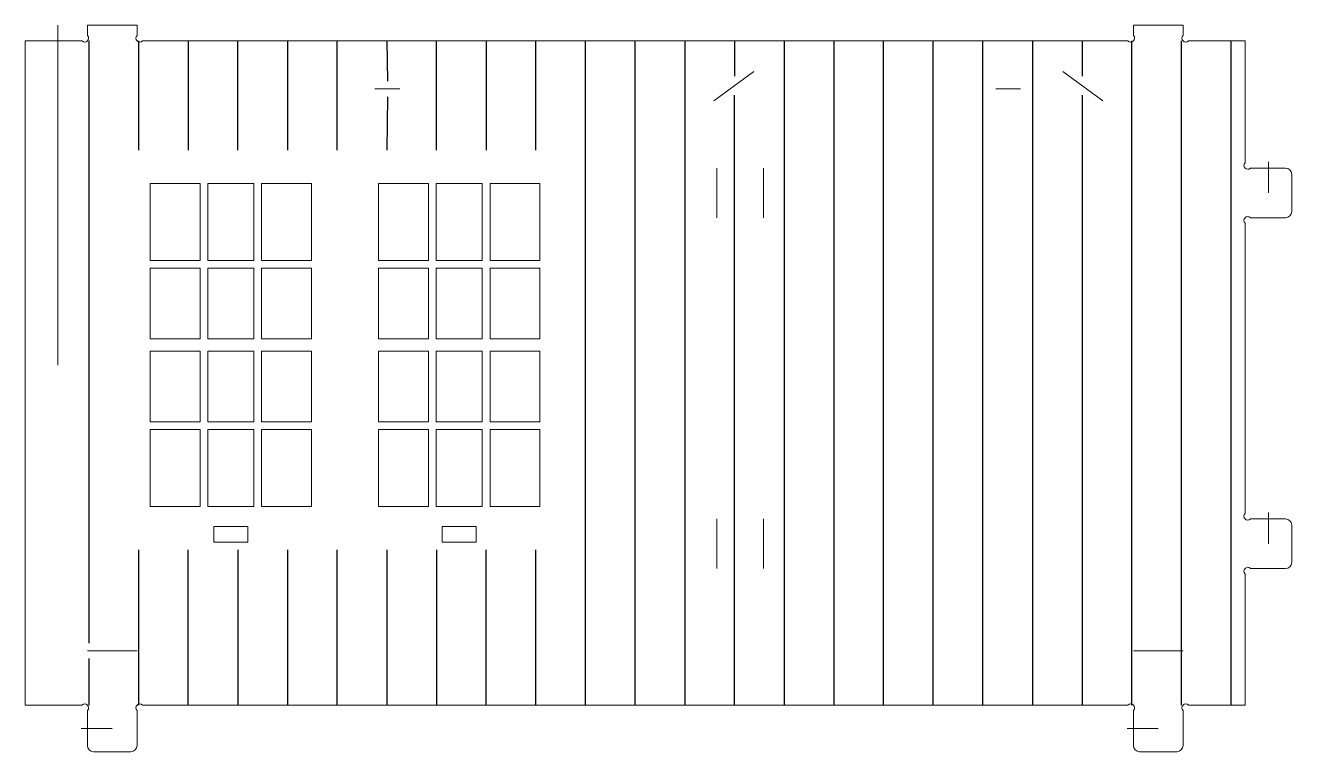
# Model space of a CAD drawing. Header units: millimetres. Extents: x -200 to 189, y -105 to 105.
# Drawn here: x -193.1 to -9.5, y -105.3 to 0 of the extents above; entities that cross this region are included whole.
import ezdxf

# ---------------------------------------------------------------- set-up
doc = ezdxf.new("R2010")
doc.units = ezdxf.units.MM
doc.header["$MEASUREMENT"] = 0
doc.layers.add('Capa 1', color=7, linetype='Continuous')

msp = doc.modelspace()

# ---------------------------------------------------------------- linework, layer by layer
at = {"layer": 'Capa 1', "color": 93, "lineweight": 18}
msp.add_open_spline([(-9.5086, -72.4347), (-9.5086, -72.4347), (-9.5086, -77.8349), (-9.5086, -77.8349), (-9.5086, -77.8349), (-9.5086, -78.3318), (-9.9114, -78.7347), (-10.4088, -78.7347), (-10.4088, -78.7347), (-10.4088, -78.7347), (-15.4612, -78.7347), (-15.4612, -78.7347), (-15.4612, -78.7347), (-15.993, -78.2033), (-16.7903, -79.0004), (-16.2586, -79.5321), (-16.2586, -79.5321), (-16.2586, -79.5321), (-16.2586, -98.5348), (-16.2586, -98.5348), (-16.2586, -98.5348), (-16.2586, -98.5348), (-24.4615, -98.5348), (-24.4615, -98.5348), (-24.4615, -98.5348), (-24.993, -98.0034), (-25.7901, -98.8005), (-25.2589, -99.332), (-25.2589, -99.332), (-25.2589, -99.332), (-25.2589, -104.3847), (-25.2589, -104.3847), (-25.2589, -104.3847), (-25.2589, -104.8818), (-25.6617, -105.2848), (-26.1589, -105.2848), (-26.1589, -105.2848), (-26.1589, -105.2848), (-31.5587, -105.2848), (-31.5587, -105.2848), (-31.5587, -105.2848), (-32.0558, -105.2848), (-32.4587, -104.8819), (-32.4587, -104.3847), (-32.4587, -104.3847), (-32.4587, -102.7005), (-32.4587, -101.0163), (-32.4587, -99.332), (-32.4587, -99.332), (-31.9275, -98.8005), (-32.7246, -98.0034), (-33.2558, -98.5348), (-33.2558, -98.5348), (-33.2558, -98.5348), (-176.1116, -98.5348), (-176.1116, -98.5348), (-176.1116, -98.5348), (-176.6428, -98.0034), (-177.4402, -98.8005), (-176.9087, -99.332), (-176.9087, -99.332), (-176.9087, -99.332), (-176.9087, -104.3847), (-176.9087, -104.3847), (-176.9087, -104.3847), (-176.9087, -104.8818), (-177.3115, -105.2848), (-177.8087, -105.2848), (-177.8087, -105.2848), (-177.8087, -105.2848), (-183.2086, -105.2848), (-183.2086, -105.2848), (-183.2086, -105.2848), (-183.7057, -105.2848), (-184.1086, -104.8819), (-184.1086, -104.3847), (-184.1086, -104.3847), (-184.1086, -102.7005), (-184.1086, -101.0163), (-184.1086, -99.332), (-184.1086, -99.332), (-183.5774, -98.8005), (-184.3745, -98.0034), (-184.906, -98.5348), (-184.906, -98.5348), (-184.906, -98.5348), (-193.1088, -98.5348), (-193.1088, -98.5348), (-193.1088, -98.5348), (-193.1088, -98.5348), (-193.1088, -2.2347), (-193.1088, -2.2347), (-193.1088, -2.2347), (-190.3745, -2.2347), (-187.6402, -2.2347), (-184.9059, -2.2347), (-184.9059, -2.2347), (-184.3744, -2.7663), (-183.5773, -1.969), (-184.1085, -1.4375), (-184.1085, -1.4375), (-184.1085, -1.4375), (-184.1085, 0.0151), (-184.1085, 0.0151), (-184.1085, 0.0151), (-184.1085, 0.0151), (-176.9088, 0.0151), (-176.9088, 0.0151), (-176.9088, 0.0151), (-176.9088, 0.0151), (-176.9088, -1.4375), (-176.9088, -1.4375), (-176.9088, -1.4375), (-177.4403, -1.969), (-176.6429, -2.7664), (-176.1117, -2.2347), (-176.1117, -2.2347), (-176.1117, -2.2347), (-33.2558, -2.2347), (-33.2558, -2.2347), (-33.2558, -2.2347), (-32.7246, -2.7663), (-31.9275, -1.969), (-32.4587, -1.4375), (-32.4587, -1.4375), (-32.4587, -1.4375), (-32.4587, 0.0151), (-32.4587, 0.0151), (-32.4587, 0.0151), (-32.4587, 0.0151), (-25.2589, 0.0151), (-25.2589, 0.0151), (-25.2589, 0.0151), (-25.2589, 0.0151), (-25.2589, -1.4375), (-25.2589, -1.4375), (-25.2589, -1.4375), (-25.7901, -1.969), (-24.993, -2.7664), (-24.4615, -2.2347), (-24.4615, -2.2347), (-24.4615, -2.2347), (-16.2586, -2.2347), (-16.2586, -2.2347), (-16.2586, -2.2347), (-16.2586, -2.2347), (-16.2586, -19.8875), (-16.2586, -19.8875), (-16.2586, -19.8875), (-16.7904, -20.419), (-15.993, -21.2162), (-15.4612, -20.6847), (-15.4612, -20.6847), (-13.7771, -20.6847), (-12.0929, -20.6847), (-10.4088, -20.6847), (-10.4088, -20.6847), (-9.9114, -20.6847), (-9.5086, -21.0876), (-9.5086, -21.5847), (-9.5086, -21.5847), (-9.5086, -21.5847), (-9.5086, -26.9848), (-9.5086, -26.9848), (-9.5086, -26.9848), (-9.5086, -27.4818), (-9.9114, -27.8848), (-10.4088, -27.8848), (-10.4088, -27.8848), (-10.4088, -27.8848), (-15.4613, -27.8847), (-15.4613, -27.8847), (-15.4613, -27.8847), (-15.9931, -27.3533), (-16.7904, -28.1506), (-16.2587, -28.6821), (-16.2587, -28.6821), (-16.2587, -28.6821), (-16.2587, -70.7377), (-16.2587, -70.7377), (-16.2587, -70.7377), (-16.7905, -71.2691), (-15.9931, -72.0663), (-15.4613, -71.5348), (-15.4613, -71.5348), (-13.7772, -71.5348), (-12.093, -71.5348), (-10.4089, -71.5348), (-10.4089, -71.5348), (-9.9115, -71.5348), (-9.5086, -71.9377), (-9.5086, -72.4347)], degree=3, knots=[0, 0, 0, 0, 0.02040816, 0.02040816, 0.02040816, 0.02040817, 0.04081633, 0.04081633, 0.04081633, 0.04081634, 0.06122449, 0.06122449, 0.06122449, 0.0612245, 0.08163265, 0.08163265, 0.08163265, 0.08163266, 0.10204082, 0.10204082, 0.10204082, 0.10204083, 0.12244898, 0.12244898, 0.12244898, 0.12244899, 0.14285714, 0.14285714, 0.14285714, 0.14285715, 0.16326531, 0.16326531, 0.16326531, 0.16326532, 0.18367347, 0.18367347, 0.18367347, 0.18367348, 0.20408163, 0.20408163, 0.20408163, 0.20408164, 0.2244898, 0.2244898, 0.2244898, 0.22448981, 0.24489796, 0.24489796, 0.24489796, 0.24489797, 0.26530612, 0.26530612, 0.26530612, 0.26530613, 0.28571429, 0.28571429, 0.28571429, 0.2857143, 0.30612245, 0.30612245, 0.30612245, 0.30612246, 0.32653061, 0.32653061, 0.32653061, 0.32653062, 0.34693878, 0.34693878, 0.34693878, 0.34693879, 0.36734694, 0.36734694, 0.36734694, 0.36734695, 0.3877551, 0.3877551, 0.3877551, 0.38775511, 0.40816327, 0.40816327, 0.40816327, 0.40816328, 0.42857143, 0.42857143, 0.42857143, 0.42857144, 0.44897959, 0.44897959, 0.44897959, 0.4489796, 0.46938776, 0.46938776, 0.46938776, 0.46938777, 0.48979592, 0.48979592, 0.48979592, 0.48979593, 0.51020408, 0.51020408, 0.51020408, 0.51020409, 0.53061224, 0.53061224, 0.53061224, 0.53061225, 0.55102041, 0.55102041, 0.55102041, 0.55102042, 0.57142857, 0.57142857, 0.57142857, 0.57142858, 0.59183673, 0.59183673, 0.59183673, 0.59183674, 0.6122449, 0.6122449, 0.6122449, 0.61224491, 0.63265306, 0.63265306, 0.63265306, 0.63265307, 0.65306122, 0.65306122, 0.65306122, 0.65306123, 0.67346939, 0.67346939, 0.67346939, 0.6734694, 0.69387755, 0.69387755, 0.69387755, 0.69387756, 0.71428571, 0.71428571, 0.71428571, 0.71428572, 0.73469388, 0.73469388, 0.73469388, 0.73469389, 0.75510204, 0.75510204, 0.75510204, 0.75510205, 0.7755102, 0.7755102, 0.7755102, 0.77551021, 0.79591837, 0.79591837, 0.79591837, 0.79591838, 0.81632653, 0.81632653, 0.81632653, 0.81632654, 0.83673469, 0.83673469, 0.83673469, 0.8367347, 0.85714286, 0.85714286, 0.85714286, 0.85714287, 0.87755102, 0.87755102, 0.87755102, 0.87755103, 0.89795918, 0.89795918, 0.89795918, 0.89795919, 0.91836735, 0.91836735, 0.91836735, 0.91836736, 0.93877551, 0.93877551, 0.93877551, 0.93877552, 0.95918367, 0.95918367, 0.95918367, 0.95918368, 1, 1, 1, 1], dxfattribs=at)
at = {"layer": 'Capa 1', "color": 133, "lineweight": 18}
for points in [[(-188.3838, -49.2599), (-188.3838, -49.2599), (-188.3839, 0.0154), (-188.3839, 0.0154)], [(-93.2941, -10.9125), (-93.2941, -10.9125), (-87.4655, -6.685), (-87.4655, -6.685)], [(-36.8734, -10.9125), (-36.8734, -10.9125), (-42.7019, -6.685), (-42.7019, -6.685)], [(-142.4119, -9.2098), (-142.4119, -9.2098), (-138.8121, -9.2098), (-138.8121, -9.2098)], [(-52.412, -9.2098), (-52.412, -9.2098), (-48.8122, -9.2098), (-48.8122, -9.2098)], [(-12.8838, -19.7848), (-12.8838, -19.7848), (-12.8838, -24.2848), (-12.8838, -24.2848)], [(-92.8405, -27.8847), (-92.8405, -27.8847), (-92.8405, -20.6848), (-92.8405, -20.6848)], [(-86.0903, -27.8847), (-86.0903, -27.8847), (-86.0903, -20.6848), (-86.0903, -20.6848)], [(-92.8405, -78.7347), (-92.8405, -78.7347), (-92.8405, -71.5348), (-92.8405, -71.5348)], [(-86.0903, -78.7347), (-86.0903, -78.7347), (-86.0903, -71.5348), (-86.0903, -71.5348)], [(-12.8838, -70.6348), (-12.8838, -70.6348), (-12.8838, -75.1348), (-12.8838, -75.1348)], [(-176.9088, -90.6598), (-176.9088, -90.6598), (-184.1086, -90.6598), (-184.1086, -90.6598)], [(-25.2588, -90.6598), (-25.2588, -90.6598), (-32.4587, -90.6598), (-32.4587, -90.6598)], [(-185.0088, -101.9098), (-185.0088, -101.9098), (-180.5088, -101.9098), (-180.5088, -101.9098)], [(-33.3584, -101.9098), (-33.3584, -101.9098), (-28.8584, -101.9098), (-28.8584, -101.9098)]]:
    msp.add_open_spline(points, degree=3, dxfattribs=at)
at = {"layer": 'Capa 1', "lineweight": 25}
for points in [[(-183.8838, -2.2347), (-183.8838, -2.2347), (-183.8838, -89.5347), (-183.8838, -89.5347)], [(-176.6837, -2.2347), (-176.6837, -2.2347), (-176.6837, -18.0747), (-176.6837, -18.0747)], [(-169.4839, -2.2347), (-169.4839, -2.2347), (-169.4839, -18.0747), (-169.4839, -18.0747)], [(-162.2838, -18.0747), (-162.2838, -18.0747), (-162.2838, -2.2347), (-162.2838, -2.2347)], [(-155.0837, -2.2347), (-155.0837, -2.2347), (-155.0837, -18.0747), (-155.0837, -18.0747)], [(-147.8839, -18.0747), (-147.8839, -18.0747), (-147.8839, -2.2347), (-147.8839, -2.2347)], [(-140.6838, -2.2347), (-140.6838, -2.2347), (-140.612, -8.0847), (-140.612, -8.0847)], [(-133.4837, -18.0747), (-133.4837, -18.0747), (-133.4837, -2.2347), (-133.4837, -2.2347)], [(-126.2839, -2.2347), (-126.2839, -2.2347), (-126.2839, -18.0747), (-126.2839, -18.0747)], [(-119.0836, -18.0747), (-119.0836, -18.0747), (-119.0836, -2.2347), (-119.0836, -2.2347)], [(-111.8838, -98.5348), (-111.8838, -98.5348), (-111.8838, -2.2347), (-111.8838, -2.2347)], [(-104.6837, -98.5348), (-104.6837, -98.5348), (-104.6837, -2.2347), (-104.6837, -2.2347)], [(-97.4836, -2.2347), (-97.4836, -2.2347), (-97.4836, -98.5348), (-97.4836, -98.5348)], [(-90.2838, -2.2347), (-90.2838, -2.2347), (-90.2838, -7.3394), (-90.2838, -7.3394)], [(-83.0835, -2.2347), (-83.0835, -2.2347), (-83.0835, -98.5348), (-83.0835, -98.5348)], [(-75.8837, -2.2347), (-75.8837, -2.2347), (-75.8837, -98.5348), (-75.8837, -98.5348)], [(-68.6838, -98.5348), (-68.6838, -98.5348), (-68.6838, -2.2347), (-68.6838, -2.2347)], [(-61.4835, -98.5348), (-61.4835, -98.5348), (-61.4835, -2.2347), (-61.4835, -2.2347)], [(-54.2837, -98.5348), (-54.2837, -98.5348), (-54.2837, -2.2347), (-54.2837, -2.2347)], [(-47.0836, -2.2347), (-47.0836, -2.2347), (-47.0836, -98.5348), (-47.0836, -98.5348)], [(-39.8838, -2.2347), (-39.8838, -2.2347), (-39.8838, -7.3394), (-39.8838, -7.3394)], [(-32.684, -98.5348), (-32.684, -98.5348), (-32.684, -2.2347), (-32.684, -2.2347)], [(-25.4836, -98.5348), (-25.4836, -98.5348), (-25.4836, -2.2347), (-25.4836, -2.2347)], [(-18.2838, -98.5348), (-18.2838, -98.5348), (-18.2838, -2.2347), (-18.2838, -2.2347)], [(-140.612, -10.3349), (-140.612, -10.3349), (-140.6838, -18.0747), (-140.6838, -18.0747)], [(-90.2838, -98.5348), (-90.2838, -98.5348), (-90.2838, -10.1188), (-90.2838, -10.1188)], [(-39.8838, -10.1188), (-39.8838, -10.1188), (-39.8838, -98.5349), (-39.8838, -98.5349)], [(-176.6837, -76.0348), (-176.6837, -76.0348), (-176.6837, -98.5349), (-176.6837, -98.5349)], [(-169.4839, -98.5348), (-169.4839, -98.5348), (-169.4839, -76.0347), (-169.4839, -76.0347)], [(-162.2838, -76.0348), (-162.2838, -76.0348), (-162.2838, -98.5349), (-162.2838, -98.5349)], [(-155.0837, -76.0348), (-155.0837, -76.0348), (-155.0837, -98.5349), (-155.0837, -98.5349)], [(-147.8839, -98.5348), (-147.8839, -98.5348), (-147.8839, -76.0347), (-147.8839, -76.0347)], [(-140.6838, -76.0348), (-140.6838, -76.0348), (-140.6838, -98.5349), (-140.6838, -98.5349)], [(-133.4837, -76.0348), (-133.4837, -76.0348), (-133.4837, -98.5349), (-133.4837, -98.5349)], [(-126.2839, -98.5348), (-126.2839, -98.5348), (-126.2839, -76.0347), (-126.2839, -76.0347)], [(-119.0836, -98.5348), (-119.0836, -98.5348), (-119.0836, -76.0347), (-119.0836, -76.0347)], [(-183.8838, -91.7848), (-183.8838, -91.7848), (-183.8838, -98.5348), (-183.8838, -98.5348)]]:
    msp.add_open_spline(points, degree=3, dxfattribs=at)
at = {"layer": 'Capa 1', "color": 240, "lineweight": 18}
for points in [[(-175.0187, -34.065), (-175.0187, -34.0691), (-175.0153, -34.0725), (-175.0112, -34.0725), (-175.0112, -34.0725), (-175.0112, -34.0725), (-167.7886, -34.0725), (-167.7886, -34.0725), (-167.7886, -34.0725), (-167.7845, -34.0725), (-167.7811, -34.0691), (-167.7811, -34.065), (-167.7811, -34.065), (-167.7811, -34.065), (-167.7811, -22.9424), (-167.7811, -22.9424), (-167.7811, -22.9424), (-167.7811, -22.9383), (-167.7845, -22.9349), (-167.7886, -22.9349), (-167.7886, -22.9349), (-167.7886, -22.9349), (-175.0112, -22.9349), (-175.0112, -22.9349), (-175.0112, -22.9349), (-175.0153, -22.9349), (-175.0187, -22.9383), (-175.0187, -22.9424), (-175.0187, -22.9424), (-175.0187, -22.9424), (-175.0187, -34.065), (-175.0187, -34.065)], [(-159.9811, -22.9424), (-159.9811, -22.9383), (-159.9845, -22.9349), (-159.9886, -22.9349), (-159.9886, -22.9349), (-159.9886, -22.9349), (-166.6489, -22.9349), (-166.6489, -22.9349), (-166.6489, -22.9349), (-166.653, -22.9349), (-166.6564, -22.9383), (-166.6564, -22.9424), (-166.6564, -22.9424), (-166.6564, -22.9424), (-166.6564, -34.065), (-166.6564, -34.065), (-166.6564, -34.065), (-166.6564, -34.0691), (-166.653, -34.0725), (-166.6489, -34.0725), (-166.6489, -34.0725), (-166.6489, -34.0725), (-159.9886, -34.0725), (-159.9886, -34.0725), (-159.9886, -34.0725), (-159.9845, -34.0725), (-159.9811, -34.0691), (-159.9811, -34.065), (-159.9811, -34.065), (-159.9811, -34.065), (-159.9811, -22.9424), (-159.9811, -22.9424)], [(-151.6263, -34.0725), (-151.6222, -34.0725), (-151.6188, -34.0691), (-151.6188, -34.065), (-151.6188, -34.065), (-151.6188, -34.065), (-151.6188, -22.9424), (-151.6188, -22.9424), (-151.6188, -22.9424), (-151.6188, -22.9383), (-151.6222, -22.9349), (-151.6263, -22.9349), (-151.6263, -22.9349), (-151.6263, -22.9349), (-158.8486, -22.9349), (-158.8486, -22.9349), (-158.8486, -22.9349), (-158.8527, -22.9349), (-158.8561, -22.9383), (-158.8561, -22.9424), (-158.8561, -22.9424), (-158.8561, -22.9424), (-158.8561, -34.065), (-158.8561, -34.065), (-158.8561, -34.065), (-158.8561, -34.0691), (-158.8527, -34.0725), (-158.8486, -34.0725), (-158.8486, -34.0725), (-158.8486, -34.0725), (-151.6263, -34.0725), (-151.6263, -34.0725)], [(-134.6689, -34.0725), (-134.6648, -34.0725), (-134.6614, -34.0691), (-134.6614, -34.065), (-134.6614, -34.065), (-134.6614, -34.065), (-134.6614, -22.9424), (-134.6614, -22.9424), (-134.6614, -22.9424), (-134.6614, -22.9383), (-134.6648, -22.9349), (-134.6689, -22.9349), (-134.6689, -22.9349), (-134.6689, -22.9349), (-141.8912, -22.9349), (-141.8912, -22.9349), (-141.8912, -22.9349), (-141.8953, -22.9349), (-141.8987, -22.9383), (-141.8987, -22.9424), (-141.8987, -22.9424), (-141.8987, -22.9424), (-141.8987, -34.065), (-141.8987, -34.065), (-141.8987, -34.065), (-141.8987, -34.0691), (-141.8953, -34.0725), (-141.8912, -34.0725), (-141.8912, -34.0725), (-141.8912, -34.0725), (-134.6689, -34.0725), (-134.6689, -34.0725)], [(-133.5362, -34.065), (-133.5362, -34.0691), (-133.5328, -34.0725), (-133.5287, -34.0725), (-133.5287, -34.0725), (-133.5287, -34.0725), (-126.8689, -34.0725), (-126.8689, -34.0725), (-126.8689, -34.0725), (-126.8648, -34.0725), (-126.8614, -34.0691), (-126.8614, -34.065), (-126.8614, -34.065), (-126.8614, -34.065), (-126.8614, -22.9424), (-126.8614, -22.9424), (-126.8614, -22.9424), (-126.8614, -22.9383), (-126.8648, -22.9349), (-126.8689, -22.9349), (-126.8689, -22.9349), (-126.8689, -22.9349), (-133.5287, -22.9349), (-133.5287, -22.9349), (-133.5287, -22.9349), (-133.5328, -22.9349), (-133.5362, -22.9383), (-133.5362, -22.9424), (-133.5362, -22.9424), (-133.5362, -22.9424), (-133.5362, -34.065), (-133.5362, -34.065)], [(-118.4986, -22.9424), (-118.4986, -22.9383), (-118.502, -22.9349), (-118.5061, -22.9349), (-118.5061, -22.9349), (-118.5061, -22.9349), (-125.7287, -22.9349), (-125.7287, -22.9349), (-125.7287, -22.9349), (-125.7328, -22.9349), (-125.7362, -22.9383), (-125.7362, -22.9424), (-125.7362, -22.9424), (-125.7362, -22.9424), (-125.7362, -34.065), (-125.7362, -34.065), (-125.7362, -34.065), (-125.7362, -34.0691), (-125.7328, -34.0725), (-125.7287, -34.0725), (-125.7287, -34.0725), (-125.7287, -34.0725), (-118.5061, -34.0725), (-118.5061, -34.0725), (-118.5061, -34.0725), (-118.502, -34.0725), (-118.4986, -34.0691), (-118.4986, -34.065), (-118.4986, -34.065), (-118.4986, -34.065), (-118.4986, -22.9424), (-118.4986, -22.9424)], [(-167.7886, -45.4348), (-167.7845, -45.4348), (-167.7811, -45.4314), (-167.7811, -45.4273), (-167.7811, -45.4273), (-167.7811, -45.4273), (-167.7811, -35.2048), (-167.7811, -35.2048), (-167.7811, -35.2048), (-167.7811, -35.2007), (-167.7845, -35.1973), (-167.7886, -35.1973), (-167.7886, -35.1973), (-167.7886, -35.1973), (-175.0112, -35.1973), (-175.0112, -35.1973), (-175.0112, -35.1973), (-175.0153, -35.1973), (-175.0187, -35.2007), (-175.0187, -35.2048), (-175.0187, -35.2048), (-175.0187, -35.2048), (-175.0187, -45.4273), (-175.0187, -45.4273), (-175.0187, -45.4273), (-175.0187, -45.4314), (-175.0153, -45.4348), (-175.0112, -45.4348), (-175.0112, -45.4348), (-175.0112, -45.4348), (-167.7886, -45.4348), (-167.7886, -45.4348)], [(-166.6564, -45.4273), (-166.6564, -45.4314), (-166.653, -45.4348), (-166.6489, -45.4348), (-166.6489, -45.4348), (-166.6489, -45.4348), (-159.9886, -45.4348), (-159.9886, -45.4348), (-159.9886, -45.4348), (-159.9845, -45.4348), (-159.9811, -45.4314), (-159.9811, -45.4273), (-159.9811, -45.4273), (-159.9811, -45.4273), (-159.9811, -35.2048), (-159.9811, -35.2048), (-159.9811, -35.2048), (-159.9811, -35.2007), (-159.9845, -35.1973), (-159.9886, -35.1973), (-159.9886, -35.1973), (-159.9886, -35.1973), (-166.6489, -35.1973), (-166.6489, -35.1973), (-166.6489, -35.1973), (-166.653, -35.1973), (-166.6564, -35.2007), (-166.6564, -35.2048), (-166.6564, -35.2048), (-166.6564, -35.2048), (-166.6564, -45.4273), (-166.6564, -45.4273)], [(-158.8561, -45.4273), (-158.8561, -45.4314), (-158.8527, -45.4348), (-158.8486, -45.4348), (-158.8486, -45.4348), (-158.8486, -45.4348), (-151.6263, -45.4348), (-151.6263, -45.4348), (-151.6263, -45.4348), (-151.6222, -45.4348), (-151.6188, -45.4314), (-151.6188, -45.4273), (-151.6188, -45.4273), (-151.6188, -45.4273), (-151.6188, -35.2048), (-151.6188, -35.2048), (-151.6188, -35.2048), (-151.6188, -35.2007), (-151.6222, -35.1973), (-151.6263, -35.1973), (-151.6263, -35.1973), (-151.6263, -35.1973), (-158.8486, -35.1973), (-158.8486, -35.1973), (-158.8486, -35.1973), (-158.8527, -35.1973), (-158.8561, -35.2007), (-158.8561, -35.2048), (-158.8561, -35.2048), (-158.8561, -35.2048), (-158.8561, -45.4273), (-158.8561, -45.4273)], [(-134.6615, -35.2048), (-134.6615, -35.2007), (-134.6649, -35.1973), (-134.669, -35.1973), (-134.669, -35.1973), (-134.669, -35.1973), (-141.8913, -35.1973), (-141.8913, -35.1973), (-141.8913, -35.1973), (-141.8954, -35.1973), (-141.8988, -35.2007), (-141.8988, -35.2048), (-141.8988, -35.2048), (-141.8988, -35.2048), (-141.8988, -45.4273), (-141.8988, -45.4273), (-141.8988, -45.4273), (-141.8988, -45.4314), (-141.8954, -45.4348), (-141.8913, -45.4348), (-141.8913, -45.4348), (-141.8913, -45.4348), (-134.669, -45.4348), (-134.669, -45.4348), (-134.669, -45.4348), (-134.6649, -45.4348), (-134.6615, -45.4314), (-134.6615, -45.4273), (-134.6615, -45.4273), (-134.6615, -45.4273), (-134.6615, -35.2048), (-134.6615, -35.2048)], [(-126.8614, -35.2048), (-126.8614, -35.2007), (-126.8648, -35.1973), (-126.8689, -35.1973), (-126.8689, -35.1973), (-126.8689, -35.1973), (-133.5287, -35.1973), (-133.5287, -35.1973), (-133.5287, -35.1973), (-133.5328, -35.1973), (-133.5362, -35.2007), (-133.5362, -35.2048), (-133.5362, -35.2048), (-133.5362, -35.2048), (-133.5362, -45.4273), (-133.5362, -45.4273), (-133.5362, -45.4273), (-133.5362, -45.4314), (-133.5328, -45.4348), (-133.5287, -45.4348), (-133.5287, -45.4348), (-133.5287, -45.4348), (-126.8689, -45.4348), (-126.8689, -45.4348), (-126.8689, -45.4348), (-126.8648, -45.4348), (-126.8614, -45.4314), (-126.8614, -45.4273), (-126.8614, -45.4273), (-126.8614, -45.4273), (-126.8614, -35.2048), (-126.8614, -35.2048)], [(-118.5061, -45.4348), (-118.502, -45.4348), (-118.4986, -45.4314), (-118.4986, -45.4273), (-118.4986, -45.4273), (-118.4986, -45.4273), (-118.4986, -35.2048), (-118.4986, -35.2048), (-118.4986, -35.2048), (-118.4986, -35.2007), (-118.502, -35.1973), (-118.5061, -35.1973), (-118.5061, -35.1973), (-118.5061, -35.1973), (-125.7287, -35.1973), (-125.7287, -35.1973), (-125.7287, -35.1973), (-125.7328, -35.1973), (-125.7362, -35.2007), (-125.7362, -35.2048), (-125.7362, -35.2048), (-125.7362, -35.2048), (-125.7362, -45.4273), (-125.7362, -45.4273), (-125.7362, -45.4273), (-125.7362, -45.4314), (-125.7328, -45.4348), (-125.7287, -45.4348), (-125.7287, -45.4348), (-125.7287, -45.4348), (-118.5061, -45.4348), (-118.5061, -45.4348)], [(-175.0187, -57.4649), (-175.0187, -57.469), (-175.0153, -57.4724), (-175.0112, -57.4724), (-175.0112, -57.4724), (-175.0112, -57.4724), (-167.7886, -57.4725), (-167.7886, -57.4725), (-167.7886, -57.4725), (-167.7845, -57.4725), (-167.7811, -57.4691), (-167.7811, -57.465), (-167.7811, -57.465), (-167.7811, -57.465), (-167.7811, -47.2423), (-167.7811, -47.2423), (-167.7811, -47.2423), (-167.7811, -47.2382), (-167.7845, -47.2348), (-167.7886, -47.2348), (-167.7886, -47.2348), (-167.7886, -47.2348), (-175.0112, -47.2347), (-175.0112, -47.2347), (-175.0112, -47.2347), (-175.0153, -47.2347), (-175.0187, -47.2381), (-175.0187, -47.2422), (-175.0187, -47.2422), (-175.0187, -47.2422), (-175.0187, -57.4649), (-175.0187, -57.4649)], [(-166.6489, -47.2347), (-166.653, -47.2347), (-166.6564, -47.2381), (-166.6564, -47.2422), (-166.6564, -47.2422), (-166.6564, -47.2422), (-166.6564, -57.4649), (-166.6564, -57.4649), (-166.6564, -57.4649), (-166.6564, -57.469), (-166.653, -57.4724), (-166.6489, -57.4724), (-166.6489, -57.4724), (-166.6489, -57.4724), (-159.9886, -57.4725), (-159.9886, -57.4725), (-159.9886, -57.4725), (-159.9845, -57.4725), (-159.9811, -57.4691), (-159.9811, -57.465), (-159.9811, -57.465), (-159.9811, -57.465), (-159.9811, -47.2423), (-159.9811, -47.2423), (-159.9811, -47.2423), (-159.9811, -47.2382), (-159.9845, -47.2348), (-159.9886, -47.2348), (-159.9886, -47.2348), (-159.9886, -47.2348), (-166.6489, -47.2347), (-166.6489, -47.2347)], [(-158.8486, -47.2347), (-158.8527, -47.2347), (-158.8561, -47.2381), (-158.8561, -47.2422), (-158.8561, -47.2422), (-158.8561, -47.2422), (-158.8561, -57.4649), (-158.8561, -57.4649), (-158.8561, -57.4649), (-158.8561, -57.469), (-158.8527, -57.4724), (-158.8486, -57.4724), (-158.8486, -57.4724), (-158.8486, -57.4724), (-151.6263, -57.4725), (-151.6263, -57.4725), (-151.6263, -57.4725), (-151.6222, -57.4725), (-151.6188, -57.4691), (-151.6188, -57.465), (-151.6188, -57.465), (-151.6188, -57.465), (-151.6188, -47.2423), (-151.6188, -47.2423), (-151.6188, -47.2423), (-151.6188, -47.2382), (-151.6222, -47.2348), (-151.6263, -47.2348), (-151.6263, -47.2348), (-151.6263, -47.2348), (-158.8486, -47.2347), (-158.8486, -47.2347)], [(-141.8913, -47.2347), (-141.8954, -47.2347), (-141.8988, -47.2381), (-141.8988, -47.2422), (-141.8988, -47.2422), (-141.8988, -47.2422), (-141.8988, -57.4649), (-141.8988, -57.4649), (-141.8988, -57.4649), (-141.8988, -57.469), (-141.8954, -57.4724), (-141.8913, -57.4724), (-141.8913, -57.4724), (-141.8913, -57.4724), (-134.669, -57.4725), (-134.669, -57.4725), (-134.669, -57.4725), (-134.6649, -57.4725), (-134.6615, -57.4691), (-134.6615, -57.465), (-134.6615, -57.465), (-134.6615, -57.465), (-134.6615, -47.2423), (-134.6615, -47.2423), (-134.6615, -47.2423), (-134.6615, -47.2382), (-134.6649, -47.2348), (-134.669, -47.2348), (-134.669, -47.2348), (-134.669, -47.2348), (-141.8913, -47.2347), (-141.8913, -47.2347)], [(-133.5287, -47.2347), (-133.5328, -47.2347), (-133.5362, -47.2381), (-133.5362, -47.2422), (-133.5362, -47.2422), (-133.5362, -47.2422), (-133.5362, -57.4649), (-133.5362, -57.4649), (-133.5362, -57.4649), (-133.5362, -57.469), (-133.5328, -57.4724), (-133.5287, -57.4724), (-133.5287, -57.4724), (-133.5287, -57.4724), (-126.8689, -57.4725), (-126.8689, -57.4725), (-126.8689, -57.4725), (-126.8648, -57.4725), (-126.8614, -57.4691), (-126.8614, -57.465), (-126.8614, -57.465), (-126.8614, -57.465), (-126.8614, -47.2423), (-126.8614, -47.2423), (-126.8614, -47.2423), (-126.8614, -47.2382), (-126.8648, -47.2348), (-126.8689, -47.2348), (-126.8689, -47.2348), (-126.8689, -47.2348), (-133.5287, -47.2347), (-133.5287, -47.2347)], [(-118.4986, -47.2422), (-118.4986, -47.2381), (-118.502, -47.2347), (-118.5061, -47.2347), (-118.5061, -47.2347), (-118.5061, -47.2347), (-125.7287, -47.2347), (-125.7287, -47.2347), (-125.7287, -47.2347), (-125.7328, -47.2347), (-125.7362, -47.2381), (-125.7362, -47.2422), (-125.7362, -47.2422), (-125.7362, -47.2422), (-125.7362, -57.4649), (-125.7362, -57.4649), (-125.7362, -57.4649), (-125.7362, -57.469), (-125.7328, -57.4724), (-125.7287, -57.4724), (-125.7287, -57.4724), (-125.7287, -57.4724), (-118.5061, -57.4725), (-118.5061, -57.4725), (-118.5061, -57.4725), (-118.502, -57.4725), (-118.4986, -57.4691), (-118.4986, -57.465), (-118.4986, -57.465), (-118.4986, -57.465), (-118.4986, -47.2422), (-118.4986, -47.2422)], [(-167.7886, -69.7348), (-167.7845, -69.7348), (-167.7811, -69.7314), (-167.7811, -69.7273), (-167.7811, -69.7273), (-167.7811, -69.7273), (-167.7811, -58.6049), (-167.7811, -58.6049), (-167.7811, -58.6049), (-167.7811, -58.6008), (-167.7845, -58.5974), (-167.7886, -58.5974), (-167.7886, -58.5974), (-167.7886, -58.5974), (-175.0112, -58.5973), (-175.0112, -58.5973), (-175.0112, -58.5973), (-175.0153, -58.5973), (-175.0187, -58.6007), (-175.0187, -58.6048), (-175.0187, -58.6048), (-175.0187, -58.6048), (-175.0187, -69.7272), (-175.0187, -69.7272), (-175.0187, -69.7272), (-175.0187, -69.7313), (-175.0153, -69.7347), (-175.0112, -69.7347), (-175.0112, -69.7347), (-175.0112, -69.7347), (-167.7886, -69.7348), (-167.7886, -69.7348)], [(-159.9811, -58.6048), (-159.9811, -58.6007), (-159.9845, -58.5973), (-159.9886, -58.5973), (-159.9886, -58.5973), (-159.9886, -58.5973), (-166.6489, -58.5973), (-166.6489, -58.5973), (-166.6489, -58.5973), (-166.653, -58.5973), (-166.6564, -58.6007), (-166.6564, -58.6048), (-166.6564, -58.6048), (-166.6564, -58.6048), (-166.6564, -69.7272), (-166.6564, -69.7272), (-166.6564, -69.7272), (-166.6564, -69.7313), (-166.653, -69.7347), (-166.6489, -69.7347), (-166.6489, -69.7347), (-166.6489, -69.7347), (-159.9886, -69.7348), (-159.9886, -69.7348), (-159.9886, -69.7348), (-159.9845, -69.7348), (-159.9811, -69.7314), (-159.9811, -69.7273), (-159.9811, -69.7273), (-159.9811, -69.7273), (-159.9811, -58.6048), (-159.9811, -58.6048)], [(-151.6188, -58.6048), (-151.6188, -58.6007), (-151.6222, -58.5973), (-151.6263, -58.5973), (-151.6263, -58.5973), (-151.6263, -58.5973), (-158.8486, -58.5973), (-158.8486, -58.5973), (-158.8486, -58.5973), (-158.8527, -58.5973), (-158.8561, -58.6007), (-158.8561, -58.6048), (-158.8561, -58.6048), (-158.8561, -58.6048), (-158.8561, -69.7272), (-158.8561, -69.7272), (-158.8561, -69.7272), (-158.8561, -69.7313), (-158.8527, -69.7347), (-158.8486, -69.7347), (-158.8486, -69.7347), (-158.8486, -69.7347), (-151.6263, -69.7348), (-151.6263, -69.7348), (-151.6263, -69.7348), (-151.6222, -69.7348), (-151.6188, -69.7314), (-151.6188, -69.7273), (-151.6188, -69.7273), (-151.6188, -69.7273), (-151.6188, -58.6048), (-151.6188, -58.6048)], [(-141.8987, -69.7272), (-141.8987, -69.7313), (-141.8953, -69.7347), (-141.8912, -69.7347), (-141.8912, -69.7347), (-141.8912, -69.7347), (-134.6689, -69.7348), (-134.6689, -69.7348), (-134.6689, -69.7348), (-134.6648, -69.7348), (-134.6614, -69.7314), (-134.6614, -69.7273), (-134.6614, -69.7273), (-134.6614, -69.7273), (-134.6614, -58.6049), (-134.6614, -58.6049), (-134.6614, -58.6049), (-134.6614, -58.6008), (-134.6648, -58.5974), (-134.6689, -58.5974), (-134.6689, -58.5974), (-134.6689, -58.5974), (-141.8912, -58.5973), (-141.8912, -58.5973), (-141.8912, -58.5973), (-141.8953, -58.5973), (-141.8987, -58.6007), (-141.8987, -58.6048), (-141.8987, -58.6048), (-141.8987, -58.6048), (-141.8987, -69.7272), (-141.8987, -69.7272)], [(-133.5362, -69.7272), (-133.5362, -69.7313), (-133.5328, -69.7347), (-133.5287, -69.7347), (-133.5287, -69.7347), (-133.5287, -69.7347), (-126.8689, -69.7348), (-126.8689, -69.7348), (-126.8689, -69.7348), (-126.8648, -69.7348), (-126.8614, -69.7314), (-126.8614, -69.7273), (-126.8614, -69.7273), (-126.8614, -69.7273), (-126.8614, -58.6049), (-126.8614, -58.6049), (-126.8614, -58.6049), (-126.8614, -58.6008), (-126.8648, -58.5974), (-126.8689, -58.5974), (-126.8689, -58.5974), (-126.8689, -58.5974), (-133.5287, -58.5973), (-133.5287, -58.5973), (-133.5287, -58.5973), (-133.5328, -58.5973), (-133.5362, -58.6007), (-133.5362, -58.6048), (-133.5362, -58.6048), (-133.5362, -58.6048), (-133.5362, -69.7272), (-133.5362, -69.7272)], [(-118.5061, -69.7348), (-118.502, -69.7348), (-118.4986, -69.7314), (-118.4986, -69.7273), (-118.4986, -69.7273), (-118.4986, -69.7273), (-118.4986, -58.6049), (-118.4986, -58.6049), (-118.4986, -58.6049), (-118.4986, -58.6008), (-118.502, -58.5974), (-118.5061, -58.5974), (-118.5061, -58.5974), (-118.5061, -58.5974), (-125.7287, -58.5973), (-125.7287, -58.5973), (-125.7287, -58.5973), (-125.7328, -58.5973), (-125.7362, -58.6007), (-125.7362, -58.6048), (-125.7362, -58.6048), (-125.7362, -58.6048), (-125.7362, -69.7272), (-125.7362, -69.7272), (-125.7362, -69.7272), (-125.7362, -69.7313), (-125.7328, -69.7347), (-125.7287, -69.7347), (-125.7287, -69.7347), (-125.7287, -69.7347), (-118.5061, -69.7348), (-118.5061, -69.7348)]]:
    msp.add_open_spline(points, degree=3, knots=[0, 0, 0, 0, 0.11111111, 0.11111111, 0.11111111, 0.11111112, 0.22222222, 0.22222222, 0.22222222, 0.22222223, 0.33333333, 0.33333333, 0.33333333, 0.33333334, 0.44444444, 0.44444444, 0.44444444, 0.44444445, 0.55555556, 0.55555556, 0.55555556, 0.55555557, 0.66666667, 0.66666667, 0.66666667, 0.66666668, 0.77777778, 0.77777778, 0.77777778, 0.77777779, 1, 1, 1, 1], dxfattribs=at)
at = {"layer": 'Capa 1', "color": 133, "lineweight": 18}
for points in [[(-165.7937, -72.6598), (-165.7937, -72.6598), (-165.7937, -74.9097), (-165.7937, -74.9097), (-165.7937, -74.9097), (-165.7937, -74.9097), (-160.8437, -74.9098), (-160.8437, -74.9098), (-160.8437, -74.9098), (-160.8437, -74.9098), (-160.8437, -72.6599), (-160.8437, -72.6599), (-160.8437, -72.6599), (-160.8437, -72.6599), (-165.7937, -72.6598), (-165.7937, -72.6598)], [(-132.674, -72.6598), (-132.674, -72.6598), (-132.674, -74.9097), (-132.674, -74.9097), (-132.674, -74.9097), (-132.674, -74.9097), (-127.724, -74.9098), (-127.724, -74.9098), (-127.724, -74.9098), (-127.724, -74.9098), (-127.724, -72.6599), (-127.724, -72.6599), (-127.724, -72.6599), (-127.724, -72.6599), (-132.674, -72.6598), (-132.674, -72.6598)]]:
    msp.add_open_spline(points, degree=3, knots=[0, 0, 0, 0, 0.2, 0.2, 0.2, 0.20000001, 0.4, 0.4, 0.4, 0.40000001, 0.6, 0.6, 0.6, 0.60000001, 1, 1, 1, 1], dxfattribs=at)

doc.saveas('drawing.dxf')
